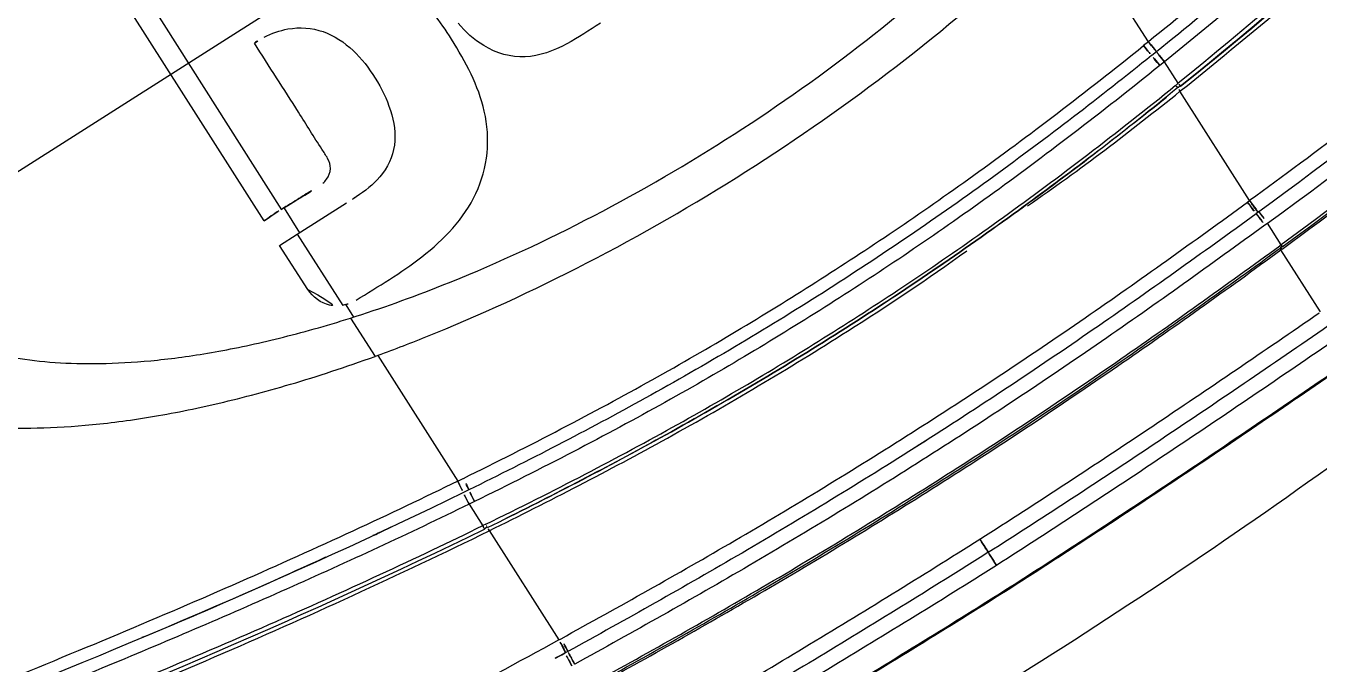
# Model space of a CAD drawing. Header units: millimetres. Extents: x 1145859089 to 1147511753, y -1047484727 to -1047247487.
# Drawn here: x 1145997265.22 to 1145997295.98, y -1047438435.92 to -1047438420.73 of the extents above; entities that cross this region are included whole.
import ezdxf
from ezdxf.xclip import XClip

# ---------------------------------------------------------------- set-up
doc = ezdxf.new("R2010")
doc.units = ezdxf.units.MM
doc.header["$LTSCALE"] = 100
doc.header["$MEASUREMENT"] = 0
doc.header["$XCLIPFRAME"] = 2
doc.linetypes.add('단지배치도$0$CENTER', pattern=[31, 30, -0.5, 0, -0.5])
doc.layers.get('0').update_dxf_attribs({"linetype": 'CONTINUOUS'})
doc.layers.add('XREF', color=135, linetype='CONTINUOUS')
doc.layers.add('단지배치도$0$W240910', color=135, linetype='CONTINUOUS')

# ---------------------------------------------------------------- blocks, each defined once
blk = doc.blocks.new('단지배치도$0$zw$9902')
at = {"layer": '단지배치도$0$W240910', "linetype": '단지배치도$0$CENTER', "ltscale": 20}
blk.add_line((59044.925, -67105.317), (59443.165, -66851.963), dxfattribs=at)
at = {"layer": '단지배치도$0$W240910', "linetype": 'ByBlock', "ltscale": 20}
for p, q in [((59151.09, -67051.799), (59149.189, -67048.813)), ((59127.351, -67050.892), (59130.472, -67055.798)), ((59130.055, -67056.064), (59126.933, -67051.157)), ((59151.09, -67051.8), (59150.975, -67051.891)), ((59151.28, -67052.039), (59151.168, -67052.128)), ((59151.473, -67052.275), (59151.361, -67052.366)), ((59151.8, -67052.789), (59151.473, -67052.275)), ((59151.738, -67052.837), (59151.742, -67052.841)), ((59151.799, -67052.788), (59151.74, -67052.838)), ((59151.856, -67052.858), (59151.78, -67052.888)), ((59151.783, -67052.892), (59151.782, -67052.891)), ((59153.495, -67055.581), (59151.839, -67052.977)), ((59130.53, -67055.761), (59130.901, -67056.345)), ((59130.844, -67056.382), (59132.019, -67055.634)), ((59153.448, -67055.616), (59153.496, -67055.582)), ((59153.715, -67055.849), (59153.655, -67055.892)), ((59153.921, -67056.123), (59153.861, -67056.167)), ((59154.246, -67056.634), (59153.921, -67056.122)), ((59130.426, -67056.647), (59130.844, -67056.382)), ((59130.844, -67056.382), (59131.925, -67058.082)), ((59131.095, -67057.699), (59130.426, -67056.647)), ((59154.217, -67056.656), (59154.219, -67056.658)), ((59154.247, -67056.635), (59154.218, -67056.656)), ((59154.219, -67056.718), (59154.245, -67056.699)), ((59154.274, -67056.678), (59154.238, -67056.688)), ((59154.267, -67056.736), (59154.242, -67056.754)), ((59155.182, -67058.232), (59154.242, -67056.754)), ((59154.245, -67056.699), (59154.245, -67056.699)), ((59154.274, -67056.678), (59154.274, -67056.678)), ((59131.996, -67058.065), (59132.18, -67058.355)), ((59132.113, -67058.377), (59132.694, -67059.289)), ((59132.759, -67059.265), (59134.663, -67062.257)), ((59145.479, -67061.494), (59145.815, -67061.281)), ((59134.663, -67062.258), (59134.794, -67062.193)), ((59134.927, -67062.468), (59134.799, -67062.532)), ((59135.06, -67062.744), (59134.931, -67062.807)), ((59134.932, -67062.807), (59135.258, -67063.321)), ((59135.328, -67063.287), (59135.258, -67063.319)), ((59135.358, -67063.344), (59135.297, -67063.4)), ((59135.369, -67063.365), (59135.368, -67063.365)), ((59135.412, -67063.435), (59137.067, -67066.037)), ((59137.067, -67066.037), (59137.119, -67066.009)), ((59137.281, -67066.314), (59137.216, -67066.349))]:
    blk.add_line(p, q, dxfattribs=at)
at = {"layer": '단지배치도$0$W240910'}
for radius in [11431.377, 11931.377]:
    blk.add_arc((57394.291, -57699.4), radius, 251.6277496, 321.4181311, dxfattribs=at)
at = {"layer": '단지배치도$0$W240910', "linetype": 'ByBlock', "ltscale": 20}
for centre, radius, start, end in [((58930.597, -67231.86), 284.522, 38.98954, 38.99056), ((58946.753, -67219.198), 263.998, 39.05851, 39.05959), ((58965.511, -67203.176), 239.338, 38.90872, 38.90987), ((58988.496, -67185.229), 210.18, 39.03573, 39.03699), ((59008.467, -67169.02), 184.459, 39.0304, 39.03178), ((59026.525, -67153.993), 160.969, 38.92193, 38.92345), ((59043.983, -67140.015), 138.605, 38.95883, 38.96052), ((59060.104, -67127.138), 117.972, 39.01649, 39.01836), ((59074.618, -67115.486), 99.36, 39.06274, 39.06484), ((59087.94, -67104.302), 81.969, 38.85852, 38.8609), ((59099.91, -67095.053), 66.846, 39.1199, 39.12264), ((59110.159, -67086.443), 53.463, 38.8883, 38.8915), ((59119.41, -67079.123), 41.666, 39.0359, 39.0396), ((59127.121, -67072.854), 31.728, 39.0079, 39.0124), ((59133.548, -67067.498), 23.363, 38.7152, 38.7206), ((59138.766, -67063.41), 16.735, 38.9636, 38.9703), ((59143.089, -67059.913), 11.175, 38.9503, 38.959), ((59146.341, -67057.284), 6.993, 38.932, 38.9436), ((59154.346, -67050.803), 3.306, 219.0974, 219.1392), ((59148.528, -67055.51), 4.177, 38.8503, 38.8663), ((59149.954, -67054.394), 2.367, 39.4212, 39.4431), ((59151.983, -67052.728), 0.259, 218.7193, 219.0554), ((59151.073, -67053.463), 0.912, 38.8859, 38.9251), ((59151.63, -67053.009), 0.193, 37.6091, 37.7075), ((59151.757, -67052.912), 0.0327, 39.4476, 39.7302), ((59151.78, -67052.893), 0.00276, 32.2559, 32.6718), ((59152.917, -67057.555), 1.581, 34.4466, 34.5587), ((59153.008, -67057.486), 1.467, 34.1236, 34.2408), ((59153.104, -67057.426), 1.354, 34.1612, 34.2853), ((59153.211, -67057.353), 1.224, 34.0109, 34.1439), ((59153.309, -67057.281), 1.103, 33.6423, 33.7852), ((59153.404, -67057.222), 0.991, 33.6843, 33.8376), ((59153.488, -67057.166), 0.89, 33.4957, 33.6612), ((59153.574, -67057.109), 0.787, 33.3059, 33.485), ((59153.65, -67057.059), 0.696, 33.0916, 33.2866), ((59153.722, -67057.008), 0.608, 32.611, 32.8238), ((59153.79, -67056.967), 0.529, 32.6121, 32.8462), ((59153.852, -67056.928), 0.455, 32.3349, 32.5929), ((59153.91, -67056.891), 0.387, 32.0249, 32.3122), ((59153.962, -67056.858), 0.325, 31.6736, 31.9949), ((59154.006, -67056.829), 0.272, 30.9505, 31.3128), ((59154.048, -67056.805), 0.223, 30.8187, 31.2268), ((59154.085, -67056.782), 0.18, 30.3053, 30.7786), ((59154.12, -67056.761), 0.14, 29.238, 29.7969), ((59154.145, -67056.748), 0.112, 28.9371, 29.5802), ((59154.163, -67056.737), 0.0905, 28.0228, 28.7337), ((59154.187, -67056.723), 0.0623, 26.3931, 27.3359), ((59154.211, -67056.712), 0.0362, 25.345, 26.7611), ((59154.216, -67056.709), 0.0305, 23.5071, 24.9494), ((59154.189, -67056.721), 0.0595, 23.2714, 23.895), ((59154.233, -67056.701), 0.0116, 15.7992, 18.6183), ((59154.241, -67056.699), 0.00328, 0.0564, 9.9225), ((59154.242, -67056.699), 0.00281, 348.7666, 0.4111), ((59154.245, -67056.699), 0.000346, 152.1972, 186.6804), ((59154.246, -67056.699), 0.000845, 175.9965, 195.8012), ((59154.247, -67056.699), 0.00204, 188.347, 198.7314), ((59154.249, -67056.699), 0.00432, 194.44, 200.625), ((59154.253, -67056.698), 0.00815, 199.1815, 203.1264), ((59154.258, -67056.696), 0.0139, 202.4749, 205.2215), ((59154.265, -67056.692), 0.0217, 204.6259, 206.6163), ((59154.275, -67056.688), 0.0325, 206.3873, 207.9114), ((59154.287, -67056.682), 0.0458, 207.0546, 208.246), ((59150.208, -67059.332), 4.857, 33.6593, 33.7413), ((59154.302, -67056.674), 0.0631, 208.203, 209.1684), ((59154.32, -67056.663), 0.0841, 209.6, 210.3915), ((59154.342, -67056.652), 0.109, 209.8586, 210.5242), ((59154.367, -67056.638), 0.137, 210.0605, 210.6251), ((59154.395, -67056.62), 0.17, 211.0343, 211.523), ((59154.429, -67056.601), 0.21, 211.1434, 211.5667), ((59152.913, -67057.535), 1.61, 33.5831, 33.7683), ((59154.467, -67056.576), 0.255, 211.9311, 212.3022), ((59154.507, -67056.553), 0.301, 211.969, 212.3002), ((59153.011, -67057.469), 1.491, 33.4695, 33.5933), ((59154.548, -67056.527), 0.349, 212.3129, 212.6148), ((59154.604, -67056.491), 0.416, 212.6323, 212.8954), ((59150.926, -67058.827), 3.98, 33.1752, 33.2092), ((59154.684, -67056.439), 0.511, 212.9247, 213.1489), ((59154.708, -67056.423), 0.54, 213.1622, 213.387), ((59153.008, -67057.473), 1.496, 33.3137, 33.4114), ((59154.708, -67056.426), 0.539, 213.1003, 213.3418), ((59153.348, -67057.246), 1.087, 33.0399, 33.1801), ((59154.88, -67056.312), 0.745, 213.4312, 213.5989), ((59153.344, -67057.253), 1.094, 33.0889, 33.2194), ((59155.928, -67055.616), 2.003, 213.5694, 213.6272), ((59154.878, -67056.312), 0.743, 213.8103, 214.0231), ((59153.396, -67057.217), 1.031, 32.8885, 33.0186), ((59153.551, -67057.115), 0.845, 32.6423, 32.7948), ((59154.93, -67056.275), 0.807, 214.099, 214.4166), ((59153.668, -67057.043), 0.708, 32.6418, 32.8165), ((59153.75, -67056.989), 0.61, 32.3681, 32.5597), ((59156.292, -67055.358), 2.449, 214.118, 214.258), ((59153.829, -67056.942), 0.518, 32.3565, 32.5712), ((59153.906, -67056.892), 0.426, 32.0267, 32.2714), ((59153.973, -67056.85), 0.347, 31.6526, 31.935), ((59154.03, -67056.816), 0.281, 31.5846, 31.9109), ((59154.081, -67056.784), 0.22, 31.1102, 31.495), ((59154.124, -67056.758), 0.17, 30.5503, 31.0081), ((59154.162, -67056.737), 0.127, 30.3367, 30.8959), ((59154.19, -67056.72), 0.0937, 29.5846, 30.2761), ((59154.215, -67056.706), 0.0653, 29.1858, 30.0737), ((59154.235, -67056.695), 0.0433, 27.9804, 29.1463), ((59154.249, -67056.688), 0.0273, 26.4567, 28.0822), ((59154.266, -67056.68), 0.00793, 23.0076, 26.8725), ((59154.259, -67056.683), 0.0158, 25.129, 27.5055), ((59154.273, -67056.678), 0.00108, 7.4609, 24.0684), ((59154.271, -67056.678), 0.00342, 17.9169, 24.9289), ((59154.274, -67056.678), 0.000245, 341.6766, 30.1211), ((59072.201, -66945.937), 142.732, 298.55235, 306.37539), ((59147.357, -67057.412), 13.386, 206.023, 206.0732), ((59139.445, -67061.287), 4.577, 206.0326, 206.1431), ((59139.24, -67061.383), 4.35, 206.2016, 206.2745), ((59145.37, -67058.375), 11.179, 206.1898, 206.211), ((59139.304, -67061.345), 4.425, 206.3924, 206.4502), ((59138.276, -67061.868), 3.271, 206.2726, 206.3544), ((59138.313, -67061.846), 3.315, 206.4169, 206.4928), ((59138.162, -67061.922), 3.145, 206.482, 206.5577), ((59137.685, -67062.168), 2.608, 206.4108, 206.4989), ((59137.325, -67062.342), 2.209, 206.6294, 206.7298), ((59137.066, -67062.47), 1.92, 206.7914, 206.9012), ((59136.809, -67062.603), 1.63, 206.8065, 206.929), ((59136.563, -67062.732), 1.352, 206.8051, 206.9443), ((59136.343, -67062.842), 1.106, 207.0049, 207.1651), ((59136.156, -67062.937), 0.897, 207.213, 207.3976), ((59135.987, -67063.024), 0.706, 207.4317, 207.6491), ((59135.847, -67063.099), 0.548, 207.4555, 207.7137), ((59135.724, -67063.164), 0.408, 207.712, 208.0272), ((59135.627, -67063.216), 0.299, 208.043, 208.4328), ((59135.548, -67063.26), 0.209, 208.1276, 208.6289), ((59135.487, -67063.293), 0.138, 208.5354, 209.1948), ((59135.44, -67063.319), 0.0856, 209.0973, 210.0228), ((59135.408, -67063.338), 0.0482, 209.7882, 211.1553), ((59135.388, -67063.351), 0.024, 210.1238, 212.3918), ((59135.376, -67063.359), 0.00979, 211.1129, 215.3845), ((59135.369, -67063.365), 0.000313, 191.7868, 254.3802), ((59135.37, -67063.363), 0.00257, 211.0478, 222.6773)]:
    blk.add_arc(centre, radius, start, end, dxfattribs=at)
for points in [[(59194.357, -67014.136), (59192.776, -67015.203), (59189.448, -67017.599), (59183.988, -67021.951), (59177.978, -67027.136), (59171.224, -67033.369), (59165.357, -67038.997), (59160.137, -67043.943), (59155.37, -67048.253), (59152.47, -67050.691), (59151.091, -67051.799)], [(59194.482, -67014.336), (59192.892, -67015.412), (59189.539, -67017.813), (59184.097, -67022.155), (59178.086, -67027.365), (59171.382, -67033.597), (59165.51, -67039.242), (59160.316, -67044.169), (59155.56, -67048.488), (59152.66, -67050.927), (59151.282, -67052.038)], [(59199.077, -67021.505), (59197.595, -67022.392), (59194.473, -67024.361), (59189.348, -67027.905), (59183.698, -67032.039), (59177.436, -67036.847), (59170.414, -67042.412), (59164.12, -67047.44), (59158.466, -67051.878), (59155.088, -67054.419), (59153.496, -67055.582)], [(59129.825, -67051.832), (59129.897, -67051.779), (59129.976, -67051.735), (59130.056, -67051.695)], [(59151.091, -67051.799), (59151.107, -67051.822), (59151.149, -67051.874), (59151.22, -67051.961), (59151.27, -67052.023), (59151.282, -67052.036), (59151.283, -67052.035)], [(59134.795, -67062.193), (59136.389, -67061.411), (59139.403, -67059.835), (59143.205, -67057.551), (59146.871, -67055.081), (59149.585, -67053.011), (59150.974, -67051.892)], [(59151.474, -67052.275), (59151.456, -67052.253), (59151.414, -67052.201), (59151.343, -67052.113), (59151.292, -67052.052), (59151.281, -67052.039), (59151.282, -67052.038)], [(59151.36, -67052.367), (59149.964, -67053.494), (59147.236, -67055.581), (59143.526, -67058.08), (59139.715, -67060.369), (59136.672, -67061.957), (59135.062, -67062.743)], [(59135.328, -67063.285), (59136.951, -67062.494), (59140.015, -67060.895), (59143.862, -67058.584), (59147.57, -67056.085), (59150.327, -67053.979), (59151.738, -67052.837)], [(59148.213, -67055.705), (59149.464, -67054.852), (59150.661, -67053.926), (59151.841, -67052.98)], [(59151.78, -67052.888), (59151.815, -67052.892), (59151.833, -67052.874), (59151.856, -67052.858)], [(59151.841, -67052.98), (59151.813, -67052.94), (59151.796, -67052.915), (59151.797, -67052.91)], [(59132.245, -67055.489), (59132.171, -67055.538), (59132.095, -67055.586), (59132.019, -67055.634)], [(59153.496, -67055.582), (59153.507, -67055.598), (59153.536, -67055.64), (59153.594, -67055.72), (59153.652, -67055.798), (59153.692, -67055.847), (59153.701, -67055.857), (59153.702, -67055.855)], [(59154.242, -67056.755), (59154.226, -67056.732), (59154.218, -67056.718), (59154.219, -67056.718)], [(59131.924, -67058.074), (59132.036, -67058.054), (59132.145, -67058.012), (59132.241, -67057.952)], [(59134.662, -67062.259), (59133.065, -67063.042), (59129.604, -67064.646), (59123.612, -67067.158), (59116.848, -67069.818), (59109.351, -67072.729), (59101.061, -67076.107), (59093.726, -67079.39), (59087.459, -67082.491), (59083.857, -67084.499), (59082.211, -67085.484)], [(59082.797, -67086.376), (59084.44, -67085.394), (59088.043, -67083.394), (59094.36, -67080.291), (59101.69, -67077.038), (59110.311, -67073.569), (59117.787, -67070.702), (59124.434, -67068.105), (59130.3, -67065.657), (59133.692, -67064.086), (59135.256, -67063.318)], [(59133.067, -67063.355), (59132.699, -67063.534), (59132.328, -67063.707), (59131.956, -67063.877)], [(59135.413, -67063.439), (59135.39, -67063.397), (59135.373, -67063.37), (59135.369, -67063.369)], [(59147.804, -67064.775), (59147.813, -67064.788), (59147.817, -67064.795), (59147.817, -67064.795)], [(59147.818, -67064.795), (59147.818, -67064.795), (59147.817, -67064.795), (59147.817, -67064.795)], [(59137.228, -67066.34), (59137.23, -67066.34), (59137.223, -67066.324), (59137.197, -67066.271), (59137.152, -67066.186), (59137.105, -67066.102), (59137.078, -67066.055), (59137.067, -67066.038)], [(59137.216, -67066.349), (59137.01, -67066.462), (59136.804, -67066.575), (59136.597, -67066.687)]]:
    blk.add_open_spline(points, degree=3, dxfattribs=at)
for points, knots in [([(59194.593, -67014.535), (59190.668, -67017.259), (59184.406, -67022.19), (59176.671, -67029.07), (59171.459, -67033.985), (59167.405, -67037.809), (59163.949, -67041.109), (59160.478, -67044.398), (59156.366, -67048.173), (59153.336, -67050.773), (59151.474, -67052.275)], [0, 0, 0, 0, 0.01434749, 0.02391195, 0.03108502, 0.03586798, 0.04065298, 0.04544124, 0.05023095, 0.05741184, 0.05741184, 0.05741184, 0.05741184]), ([(59194.917, -67015.045), (59188.99, -67019.097), (59180.288, -67026.42), (59169.418, -67036.657), (59160.829, -67044.95), (59155.057, -67050.156), (59151.799, -67052.787)], [0, 0, 0, 0, 0.02154104, 0.03410504, 0.04487318, 0.0574294, 0.0574294, 0.0574294, 0.0574294]), ([(59151.855, -67052.859), (59155.49, -67049.934), (59162.564, -67043.512), (59172.913, -67033.449), (59183.596, -67023.708), (59191.142, -67017.803), (59195.017, -67015.175)], [0.14265, 0.14265, 0.14265, 0.14265, 3.455662, 6.922975, 10.390287, 13.714952, 13.714952, 13.714952, 13.714952]), ([(59195.015, -67015.172), (59191.144, -67017.8), (59183.618, -67023.706), (59174.747, -67031.778), (59167.688, -67038.494), (59160.784, -67045.098), (59155.511, -67049.913), (59151.856, -67052.858)], [0, 0, 0, 0, 0.244988, 0.499987, 0.627487, 0.754987, 1, 1, 1, 1]), ([(59151.841, -67052.98), (59153.711, -67051.478), (59157.367, -67048.369), (59164.394, -67041.864), (59170.423, -67036.059), (59175.212, -67031.549), (59177.002, -67029.961), (59178.749, -67028.328), (59180.58, -67026.785), (59182.366, -67025.193), (59184.174, -67023.625), (59186.486, -67021.724), (59190.24, -67018.751), (59193.143, -67016.635), (59195.125, -67015.293)], [0, 0, 0, 0, 0.00719419, 0.01439157, 0.02877216, 0.03236657, 0.03416386, 0.03596114, 0.03955563, 0.04135295, 0.04315069, 0.04674689, 0.05034313, 0.05753262, 0.05753262, 0.05753262, 0.05753262]), ([(59153.921, -67056.122), (59157.558, -67053.465), (59163.037, -67049.181), (59170.356, -67043.315), (59177.981, -67037.231), (59185.698, -67031.277), (59193.5, -67025.745), (59197.44, -67023.201), (59199.373, -67022.049)], [0, 0, 0, 0, 0.237508, 0.366258, 0.495008, 0.752508, 0.881258, 1, 1, 1, 1]), ([(59199.697, -67022.56), (59196.642, -67024.388), (59191.239, -67028.033), (59181.717, -67035.062), (59169.658, -67044.596), (59159.99, -67052.423), (59154.247, -67056.634)], [0, 0, 0, 0, 0.0106829, 0.01958001, 0.03558159, 0.05692949, 0.05692949, 0.05692949, 0.05692949]), ([(59154.273, -67056.678), (59158.028, -67053.935), (59165.503, -67048.077), (59176.655, -67039.099), (59188.003, -67030.399), (59195.78, -67024.99), (59199.746, -67022.63)], [0.123852, 0.123852, 0.123852, 0.123852, 3.008546, 6.018243, 9.02794, 11.913787, 11.913787, 11.913787, 11.913787]), ([(59154.268, -67056.736), (59158.998, -67053.281), (59163.536, -67049.67), (59173.531, -67041.713), (59184.004, -67033.26), (59193.859, -67026.485), (59194.688, -67025.928), (59195.523, -67025.379)], [0, 0, 0, 0, 0.330846, 0.330846, 0.944105, 0.944105, 1, 1, 1, 1]), ([(59178.735, -67036.278), (59176.924, -67037.685), (59168.612, -67044.225), (59160.416, -67050.937), (59153.716, -67055.849)], [0.02515242, 0.02515242, 0.02515242, 0.02515242, 0.03204792, 0.05695389, 0.05695389, 0.05695389, 0.05695389]), ([(59132.113, -67058.376), (59132.829, -67058.15), (59135.785, -67057.096), (59141.16, -67054.33), (59145.943, -67050.634), (59148.149, -67048.403), (59148.658, -67047.851)], [7.16693, 7.16693, 7.16693, 7.16693, 8.045965, 10.727929, 13.409893, 14.288851, 14.288851, 14.288851, 14.288851]), ([(59132.693, -67059.289), (59133.093, -67059.144), (59136.02, -67058.026), (59141.656, -67055.111), (59146.685, -67051.241), (59148.938, -67049.064), (59149.239, -67048.763)], [7.66044, 7.66044, 7.66044, 7.66044, 8.090675, 10.787547, 13.484419, 13.91459, 13.91459, 13.91459, 13.91459]), ([(59134.515, -67051.742), (59134.247, -67051.315), (59133.643, -67050.503), (59132.791, -67049.92), (59132.332, -67049.708)], [0.070555, 0.070555, 0.070555, 0.070555, 1.013549, 1.956524, 1.956524, 1.956524, 1.956524]), ([(59130.055, -67051.694), (59130.234, -67051.601), (59130.696, -67051.432), (59131.484, -67051.489), (59132.205, -67051.978), (59132.721, -67052.65), (59133.101, -67053.42), (59133.24, -67054.277), (59132.887, -67055.021), (59132.45, -67055.356), (59132.246, -67055.489)], [0.05672, 0.05672, 0.05672, 0.05672, 0.358833, 0.786252, 1.213671, 1.64109, 2.068509, 2.495928, 2.923347, 3.287988, 3.287988, 3.287988, 3.287988]), ([(59138.055, -67051.359), (59137.794, -67051.527), (59137.232, -67051.901), (59136.274, -67052.276), (59135.319, -67051.997), (59134.84, -67051.566), (59134.67, -67051.354)], [0.067139, 0.067139, 0.067139, 0.067139, 0.623206, 1.254422, 1.885639, 2.36823, 2.36823, 2.36823, 2.36823]), ([(59131.45, -67055.17), (59131.483, -67055.141), (59131.573, -67055.049), (59131.668, -67054.815), (59131.577, -67054.573), (59131.379, -67054.287), (59131.152, -67053.918), (59130.619, -67053.075), (59130.175, -67052.381), (59129.825, -67051.832)], [0.062107, 0.062107, 0.062107, 0.062107, 0.134489, 0.27563, 0.416771, 0.557913, 0.840195, 1.122478, 2.183706, 2.183706, 2.183706, 2.183706]), ([(59132.242, -67057.954), (59132.771, -67057.621), (59133.888, -67056.973), (59135.052, -67055.764), (59135.417, -67054.455), (59135.32, -67053.146), (59134.848, -67052.275), (59134.516, -67051.742)], [0.043973, 0.043973, 0.043973, 0.043973, 0.773611, 1.552153, 1.941424, 2.330695, 3.060825, 3.060825, 3.060825, 3.060825]), ([(59151.167, -67052.129), (59149.939, -67053.116), (59147.39, -67055.079), (59143.378, -67057.817), (59139.199, -67060.294), (59136.342, -67061.773), (59134.928, -67062.467)], [0, 0, 0, 0, 0.245002, 0.5, 0.754998, 1, 1, 1, 1]), ([(59150.974, -67051.892), (59151.01, -67051.94), (59151.112, -67052.067), (59151.165, -67052.13), (59151.166, -67052.128)], [0.817079, 0.817079, 0.817079, 0.817079, 2.36197, 3.90506, 3.90506, 3.90506, 3.90506]), ([(59151.36, -67052.367), (59151.322, -67052.32), (59151.22, -67052.194), (59151.166, -67052.13), (59151.167, -67052.129)], [0.835453, 0.835453, 0.835453, 0.835453, 2.417847, 4.000212, 4.000212, 4.000212, 4.000212]), ([(59135.369, -67063.365), (59136.798, -67062.663), (59139.687, -67061.167), (59143.915, -67058.66), (59147.975, -67055.89), (59150.553, -67053.906), (59151.78, -67052.888)], [0, 0, 0, 0, 0.245001, 0.5, 0.754999, 1, 1, 1, 1]), ([(59151.856, -67052.858), (59151.853, -67052.855), (59151.838, -67052.836), (59151.808, -67052.798), (59151.799, -67052.787)], [0.233451, 0.233451, 0.233451, 0.233451, 0.4996526, 0.6106552, 0.6106552, 0.6106552, 0.6106552]), ([(59151.521, -67053.127), (59150.367, -67054.048), (59147.878, -67055.956), (59143.915, -67058.661), (59139.828, -67061.083), (59137.089, -67062.512), (59135.809, -67063.148)], [4.115195, 4.115195, 4.115195, 4.115195, 24.778321, 47.988778, 71.199235, 91.204876, 91.204876, 91.204876, 91.204876]), ([(59130.466, -67055.787), (59130.56, -67055.729), (59130.782, -67055.609), (59131.098, -67055.389), (59131.345, -67055.26), (59131.45, -67055.17)], [0.0282886, 0.0282886, 0.0282886, 0.0282886, 0.310975, 0.6645619, 1.0181472, 1.0181472, 1.0181472, 1.0181472]), ([(59130.055, -67056.064), (59130.172, -67055.99), (59130.301, -67055.889), (59130.442, -67055.801), (59130.466, -67055.787)], [1.0181472, 1.0181472, 1.0181472, 1.0181472, 1.3717391, 1.4426395, 1.4426395, 1.4426395, 1.4426395]), ([(59137.119, -67066.009), (59138.504, -67065.247), (59141.321, -67063.667), (59145.484, -67061.127), (59149.547, -67058.432), (59152.171, -67056.549), (59153.448, -67055.617)], [0, 0, 0, 0, 0.245001, 0.5, 0.754999, 1, 1, 1, 1]), ([(59153.448, -67055.617), (59153.478, -67055.662), (59153.585, -67055.81), (59153.651, -67055.893), (59153.654, -67055.891)], [2.082118, 2.082118, 2.082118, 2.082118, 6.498125, 10.906785, 10.906785, 10.906785, 10.906785]), ([(59153.655, -67055.893), (59152.374, -67056.827), (59149.741, -67058.713), (59145.668, -67061.417), (59141.494, -67063.962), (59138.671, -67065.549), (59137.282, -67066.314)], [0, 0, 0, 0, 0.244999, 0.5, 0.755001, 1, 1, 1, 1]), ([(59153.655, -67055.893), (59153.656, -67055.892), (59153.674, -67055.912), (59153.731, -67055.986), (59153.803, -67056.084), (59153.846, -67056.144), (59153.86, -67056.167)], [0, 0, 0, 0, 0.246452, 0.500928, 0.755403, 1, 1, 1, 1]), ([(59153.716, -67055.849), (59153.718, -67055.846), (59153.785, -67055.929), (59153.892, -67056.077), (59153.921, -67056.122)], [1.648602, 1.648602, 1.648602, 1.648602, 5.144667, 8.641362, 8.641362, 8.641362, 8.641362]), ([(59153.86, -67056.167), (59152.577, -67057.104), (59149.938, -67058.994), (59145.852, -67061.707), (59141.666, -67064.26), (59138.835, -67065.85), (59137.443, -67066.616)], [0, 0, 0, 0, 0.244998, 0.5, 0.755001, 1, 1, 1, 1]), ([(59137.735, -67067.146), (59139.133, -67066.377), (59141.973, -67064.777), (59146.177, -67062.216), (59150.276, -67059.492), (59152.928, -67057.597), (59154.217, -67056.656)], [2.526261, 2.526261, 2.526261, 2.526261, 33.473298, 65.683384, 97.893471, 128.8405, 128.8405, 128.8405, 128.8405]), ([(59137.763, -67067.189), (59139.161, -67066.42), (59142, -67064.82), (59146.204, -67062.259), (59150.304, -67059.534), (59152.956, -67057.64), (59154.244, -67056.699)], [0, 0, 0, 0, 0.245, 0.5, 0.755, 1, 1, 1, 1]), ([(59137.814, -67067.211), (59139.207, -67066.443), (59142.039, -67064.852), (59146.228, -67062.297), (59150.316, -67059.584), (59152.957, -67057.692), (59154.242, -67056.755)], [0, 0, 0, 0, 0.244999, 0.5, 0.755001, 1, 1, 1, 1]), ([(59135.413, -67063.439), (59136.842, -67062.735), (59139.733, -67061.242), (59143.514, -67058.998), (59145.846, -67057.442), (59146.772, -67056.775)], [0, 0, 0, 0, 0.2447978, 0.5000029, 0.6754653, 0.6754653, 0.6754653, 0.6754653]), ([(59120.493, -67057.241), (59120.582, -67057.381), (59120.779, -67057.649), (59121.137, -67058.021), (59121.564, -67058.363), (59122.077, -67058.676), (59122.681, -67058.951), (59123.397, -67059.181), (59124.232, -67059.353), (59125.189, -67059.455), (59126.275, -67059.473), (59127.498, -67059.395), (59128.866, -67059.203), (59130.39, -67058.88), (59131.521, -67058.564), (59132.113, -67058.377)], [0, 0, 0, 0, 0.076923, 0.153846, 0.230769, 0.307692, 0.384615, 0.461538, 0.538462, 0.615385, 0.692308, 0.769231, 0.846154, 0.923077, 1, 1, 1, 1]), ([(59131.096, -67057.698), (59131.217, -67057.88), (59131.495, -67058.093), (59131.821, -67058.093), (59131.924, -67058.074)], [0.2956818, 0.2956818, 0.2956818, 0.2956818, 0.7222494, 0.9265193, 0.9265193, 0.9265193, 0.9265193]), ([(59147.082, -67063.639), (59148.463, -67062.758), (59151.168, -67060.982), (59153.838, -67059.158), (59155.151, -67058.256)], [0, 0, 0, 0, 0.506349, 1, 1, 1, 1]), ([(59118.384, -67058.583), (59118.478, -67058.731), (59118.687, -67059.016), (59119.064, -67059.411), (59119.516, -67059.777), (59120.055, -67060.113), (59120.691, -67060.411), (59121.444, -67060.663), (59122.323, -67060.856), (59123.333, -67060.977), (59124.481, -67061.013), (59125.776, -67060.95), (59127.228, -67060.77), (59128.85, -67060.454), (59130.653, -67059.982), (59131.993, -67059.544), (59132.694, -67059.289)], [0, 0, 0, 0, 0.071429, 0.142857, 0.214286, 0.285714, 0.357143, 0.428571, 0.5, 0.571429, 0.642857, 0.714286, 0.785714, 0.857143, 0.928571, 1, 1, 1, 1]), ([(59147.281, -67063.953), (59148.647, -67063.081), (59151.36, -67061.303), (59154.035, -67059.474), (59155.368, -67058.558)], [0, 0, 0, 0, 0.499963, 1, 1, 1, 1]), ([(59155.583, -67058.858), (59154.248, -67059.776), (59151.562, -67061.599), (59148.848, -67063.388), (59147.479, -67064.264)], [0, 0, 0, 0, 0.499999, 1, 1, 1, 1]), ([(59147.804, -67064.775), (59149.177, -67063.899), (59151.898, -67062.108), (59154.589, -67060.278), (59155.926, -67059.357)], [0, 0, 0, 0, 0.500003, 1, 1, 1, 1]), ([(59147.817, -67064.795), (59149.189, -67063.919), (59151.91, -67062.13), (59154.597, -67060.3), (59155.933, -67059.381)], [0, 0, 0, 0, 0.5000033, 1, 1, 1, 1]), ([(59134.662, -67062.259), (59134.687, -67062.313), (59134.758, -67062.458), (59134.793, -67062.533), (59134.794, -67062.533)], [0.820877, 0.820877, 0.820877, 0.820877, 2.37199, 3.924682, 3.924682, 3.924682, 3.924682]), ([(59134.928, -67062.467), (59134.93, -67062.466), (59134.895, -67062.391), (59134.823, -67062.246), (59134.795, -67062.193)], [0.820464, 0.820464, 0.820464, 0.820464, 2.371675, 3.923201, 3.923201, 3.923201, 3.923201]), ([(59134.798, -67062.531), (59130.666, -67064.556), (59121.919, -67068.216), (59112.266, -67071.87), (59106.984, -67073.982), (59106.248, -67074.279)], [7.917972, 7.917972, 7.917972, 7.917972, 12.012967, 16.321051, 17.019265, 17.019265, 17.019265, 17.019265]), ([(59134.93, -67062.807), (59134.902, -67062.754), (59134.83, -67062.609), (59134.795, -67062.533), (59134.798, -67062.533)], [0.837638, 0.837638, 0.837638, 0.837638, 2.424775, 4.011577, 4.011577, 4.011577, 4.011577]), ([(59135.062, -67062.743), (59135.034, -67062.69), (59134.962, -67062.545), (59134.926, -67062.469), (59134.928, -67062.467)], [0, 0, 0, 0, 0.496129, 1, 1, 1, 1]), ([(59134.93, -67062.807), (59133.498, -67063.508), (59130.601, -67064.851), (59126.199, -67066.731), (59121.76, -67068.513), (59117.304, -67070.243), (59112.856, -67071.984), (59108.417, -67073.749), (59103.985, -67075.53), (59099.579, -67077.375), (59095.933, -67078.973), (59093.047, -67080.322), (59090.876, -67081.32), (59088.74, -67082.393), (59086.622, -67083.498), (59084.53, -67084.654), (59083.154, -67085.456), (59082.472, -67085.866)], [0, 0, 0, 0, 0.00478813, 0.00957688, 0.01436517, 0.01915157, 0.02393568, 0.02871811, 0.03350035, 0.03828248, 0.04306514, 0.0454572, 0.04784956, 0.05024207, 0.05263435, 0.05502613, 0.05741722, 0.05741722, 0.05741722, 0.05741722]), ([(59082.872, -67086.522), (59086.896, -67084.128), (59095.444, -67079.8), (59108.795, -67074.253), (59122.295, -67069.144), (59131.11, -67065.455), (59135.299, -67063.4)], [0.154115, 0.154115, 0.154115, 0.154115, 3.475417, 6.939195, 10.402972, 13.712636, 13.712636, 13.712636, 13.712636]), ([(59082.933, -67086.67), (59084.989, -67085.444), (59088.138, -67083.713), (59092.422, -67081.575), (59095.124, -67080.289), (59097.31, -67079.313), (59099.51, -67078.375), (59101.683, -67077.368), (59103.903, -67076.479), (59106.1, -67075.529), (59112.214, -67073.104), (59120.027, -67070.103), (59128.897, -67066.492), (59133.261, -67064.497), (59135.413, -67063.439)], [0, 0, 0, 0, 0.00718957, 0.01078584, 0.01438205, 0.0161798, 0.01797714, 0.02157165, 0.02336893, 0.02516623, 0.02876067, 0.04314148, 0.05033892, 0.05753311, 0.05753311, 0.05753311, 0.05753311]), ([(59135.256, -67063.318), (59135.263, -67063.332), (59135.285, -67063.375), (59135.295, -67063.396), (59135.297, -67063.4)], [0.2317063, 0.2317063, 0.2317063, 0.2317063, 0.3427436, 0.6092649, 0.6092649, 0.6092649, 0.6092649]), ([(59138.786, -67068.667), (59140.16, -67067.86), (59142.943, -67066.214), (59145.698, -67064.516), (59147.082, -67063.639)], [0, 0, 0, 0, 0.493578, 1, 1, 1, 1]), ([(59147.082, -67063.639), (59147.083, -67063.64), (59147.102, -67063.67), (59147.132, -67063.719), (59147.203, -67063.83), (59147.265, -67063.928), (59147.268, -67063.932), (59147.279, -67063.95), (59147.279, -67063.95)], [0, 0, 0, 0, 0.014825, 0.257907, 0.500989, 0.744071, 0.987153, 1, 1, 1, 1]), ([(59131.519, -67064.071), (59130.57, -67064.511), (59129.117, -67065.156), (59127.656, -67065.781), (59127.151, -67065.984)], [72.272299, 72.272299, 72.272299, 72.272299, 76.607902, 78.86257, 78.86257, 78.86257, 78.86257]), ([(59147.281, -67063.953), (59145.912, -67064.821), (59143.153, -67066.524), (59140.363, -67068.172), (59138.968, -67068.992)], [0, 0, 0, 0, 0.5, 1, 1, 1, 1]), ([(59147.479, -67064.264), (59147.478, -67064.262), (59147.455, -67064.227), (59147.43, -67064.186), (59147.357, -67064.072), (59147.296, -67063.976), (59147.292, -67063.97), (59147.281, -67063.953), (59147.281, -67063.953)], [0, 0, 0, 0, 0.011494, 0.255277, 0.499059, 0.742842, 0.986625, 1, 1, 1, 1]), ([(59147.479, -67064.264), (59146.106, -67065.133), (59143.336, -67066.833), (59140.546, -67068.493), (59139.148, -67069.313)], [0, 0, 0, 0, 0.500001, 1, 1, 1, 1]), ([(59139.455, -67069.835), (59140.856, -67069.014), (59143.654, -67067.353), (59146.429, -67065.647), (59147.804, -67064.775)], [0, 0, 0, 0, 0.500033, 1, 1, 1, 1]), ([(59139.474, -67069.852), (59140.873, -67069.031), (59143.669, -67067.373), (59146.442, -67065.666), (59147.817, -67064.795)], [0, 0, 0, 0, 0.499997, 1, 1, 1, 1]), ([(59137.067, -67066.038), (59135.112, -67067.112), (59130.999, -67069.294), (59124.675, -67072.468), (59118.168, -67075.684), (59109.513, -67080.006), (59100.924, -67084.456), (59092.681, -67089.157), (59088.732, -67091.626), (59086.883, -67092.878)], [0, 0, 0, 0, 0.117497, 0.244996, 0.372496, 0.499995, 0.754994, 0.882494, 1, 1, 1, 1]), ([(59137.281, -67066.311), (59137.284, -67066.311), (59137.237, -67066.215), (59137.147, -67066.055), (59137.119, -67066.009)], [2.085049, 2.085049, 2.085049, 2.085049, 6.508361, 10.943204, 10.943204, 10.943204, 10.943204]), ([(59137.377, -67066.652), (59137.349, -67066.606), (59137.26, -67066.446), (59137.213, -67066.351), (59137.216, -67066.35)], [1.650384, 1.650384, 1.650384, 1.650384, 5.151238, 8.651589, 8.651589, 8.651589, 8.651589]), ([(59137.443, -67066.616), (59137.429, -67066.593), (59137.392, -67066.529), (59137.334, -67066.422), (59137.291, -67066.339), (59137.28, -67066.314), (59137.282, -67066.314)], [0, 0, 0, 0, 0.244667, 0.499118, 0.75357, 1, 1, 1, 1])]:
    blk.add_open_spline(points, degree=3, knots=knots, dxfattribs=at)
blk = doc.blocks.new('단지배치도')
blk.add_blockref('단지배치도$0$zw$9902', (141034.193, 142437.157))

msp = doc.modelspace()

# ---------------------------------------------------------------- block references
at = {"layer": 'XREF'}
ref = msp.add_blockref('단지배치도', (1145797106.633357, -1047513806.462535), dxfattribs=at)
XClip(ref).set_block_clipping_path([(72982.4064819524, 34919.7593965302), (360382.4067475507, 255319.7593436702)])

doc.saveas('drawing.dxf')
